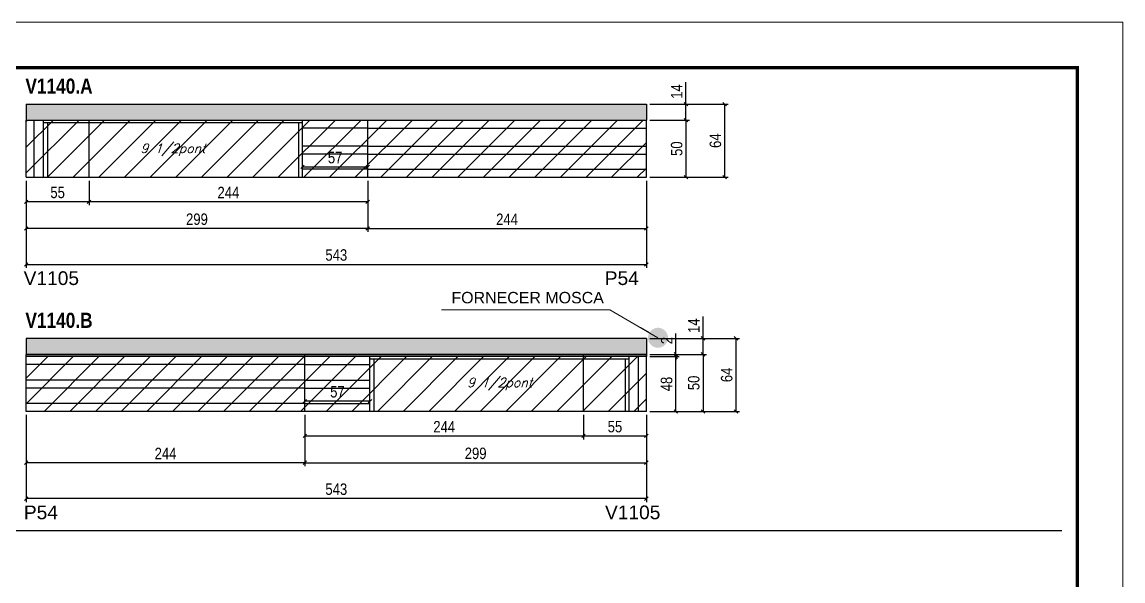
# Model space of a CAD drawing. Extents: x 3309 to 9563, y -2522 to 14608.
# Drawn here: x 7014 to 7978, y 7227 to 7716 of the extents above; entities that cross this region are included whole.
import ezdxf

# ---------------------------------------------------------------- set-up
doc = ezdxf.new("R2010")
doc.units = 0
doc.linetypes.add('DASHED', pattern=[0.75, 0.5, -0.25])
for name, color, linetype in [('5', 5, 'Continuous'), ('COTA', 241, 'Continuous'), ('NOMENCLATURA', 7, 'Continuous'), ('Painéis', 200, 'Continuous'), ('SARR_2.2x7', 40, 'Continuous'), ('SARR_3.5x7', 81, 'Continuous'), ('texto', 7, 'Continuous')]:
    doc.layers.add(name, color=color, linetype=linetype)
for name, color, linetype, lineweight in [('CARIMBO', 255, 'Continuous', 9), ('Folhas', 255, 'Continuous', 9), ('Hachura', 251, 'Continuous', 9), ('SARRAFO DE PRESSAO', 251, 'DASHED', 9)]:
    doc.layers.add(name, color=color, linetype=linetype, lineweight=lineweight)
doc.styles.add('ARIAL', font='arial.ttf')
doc.styles.add('COTA TECNICA', font='techl___.ttf', dxfattribs={"height": 10})
doc.styles.add('Romans', font='romans.shx')
doc.styles.get("Standard").update_dxf_attribs({"font": 'arial.ttf'})
doc.styles.add('TECNICA', font='techb___.ttf', dxfattribs={"height": 10})
doc.dimstyles.new('3x', dxfattribs={"dimtxt": 10, "dimasz": 5, "dimexe": 7, "dimexo": 5, "dimgap": 4, "dimtad": 1, "dimdec": 4, "dimlfac": 0.333333, "dimdsep": 46, "dimtxsty": 'Standard', "dimblk": 'DOT', "dimcen": 0.09, "dimclrd": 1, "dimclre": 1, "dimclrt": 2, "dimadec": 0, "dimazin": 2, "dimtfac": 1, "dimtdec": 4, "dimtmove": 0, "dimatfit": 3, "dimldrblk": 'DOT', "dimfxl": 1, "dimtolj": 1, "dimtzin": 0, "dimlwd": 9, "dimlwe": 9, "dimarcsym": 0})
doc.dimstyles.new('PAINEL', dxfattribs={"dimtxt": 10, "dimasz": 3, "dimexe": 3, "dimexo": 3, "dimgap": 3, "dimtad": 1, "dimdec": 1, "dimzin": 12, "dimdsep": 46, "dimtxsty": 'COTA TECNICA', "dimblk1": 'OBLIQUE', "dimblk2": 'OBLIQUE', "dimsah": 1, "dimcen": 0.9, "dimclrd": 4, "dimclre": 4, "dimclrt": 240, "dimadec": 1, "dimazin": 3, "dimtfac": 1, "dimtdec": 1, "dimtmove": 0, "dimatfit": 3, "dimfxl": 1, "dimtolj": 1, "dimtzin": 12, "dimarcsym": 0})

# ---------------------------------------------------------------- blocks, each defined once
blk = doc.blocks.new('9999999999')
at = {"layer": 'Folhas'}
blk.add_lwpolyline([(98138.98, 34190.21), (99623.98, 34190.21), (99623.98, 35240.21), (98138.98, 35240.21)], close=True, dxfattribs=at)
at = {"layer": 'Folhas', "color": 30, "const_width": 3}
blk.add_lwpolyline([(98213.98, 34230.21), (99583.98, 34230.21), (99583.98, 35200.21), (98213.98, 35200.21)], close=True, dxfattribs=at)
blk = doc.blocks.new('_Oblique')
at = {"color": 0, "linetype": 'ByBlock', "lineweight": -2}
blk.add_line((-0.5, -0.5), (0.5, 0.5), dxfattribs=at)
blk = doc.blocks.new('*D964')
at = {"layer": 'COTA', "color": 4, "linetype": 'ByBlock', "lineweight": -2, "transparency": 16777216}
for p, q in [((7017.56, 7372.48), (7017.56, 7327.63)), ((7261.56, 7372.48), (7261.56, 7327.63)), ((7261.56, 7330.63), (7017.56, 7330.63))]:
    blk.add_line(p, q, dxfattribs=at)
at = {"layer": 'Defpoints', "color": 0, "linetype": 'ByBlock', "transparency": 16777216}
for p in [(7017.56, 7375.48), (7261.56, 7375.48), (7017.56, 7330.63)]:
    blk.add_point(p, dxfattribs=at)
at = {"layer": 'COTA', "color": 4, "linetype": 'ByBlock', "lineweight": -2, "transparency": 16777216, "xscale": 3, "yscale": 3, "zscale": 3, "rotation": 180}
blk.add_blockref('_Oblique', (7017.56, 7330.63), dxfattribs=at)
at = {"layer": 'COTA', "color": 4, "linetype": 'ByBlock', "lineweight": -2, "transparency": 16777216, "xscale": 3, "yscale": 3, "zscale": 3}
blk.add_blockref('_Oblique', (7261.56, 7330.63), dxfattribs=at)
at = {"layer": 'COTA', "color": 240, "linetype": 'ByBlock', "transparency": 16777216, "insert": (7139.56, 7338.7), "char_height": 10, "attachment_point": 5, "style": 'COTA TECNICA'}
blk.add_mtext('\\A1;244', dxfattribs=at)
blk = doc.blocks.new('*D972')
at = {"layer": 'COTA', "color": 4, "linetype": 'ByBlock', "lineweight": -2, "transparency": 16777216}
for p, q in [((7017.56, 7372.48), (7017.56, 7296.15)), ((7560.56, 7372.48), (7560.56, 7296.15)), ((7560.56, 7299.15), (7017.56, 7299.15))]:
    blk.add_line(p, q, dxfattribs=at)
at = {"layer": 'Defpoints', "color": 0, "linetype": 'ByBlock', "transparency": 16777216}
for p in [(7017.56, 7375.48), (7560.56, 7375.48), (7017.56, 7299.15)]:
    blk.add_point(p, dxfattribs=at)
at = {"layer": 'COTA', "color": 4, "linetype": 'ByBlock', "lineweight": -2, "transparency": 16777216, "xscale": 3, "yscale": 3, "zscale": 3, "rotation": 180}
blk.add_blockref('_Oblique', (7017.56, 7299.15), dxfattribs=at)
at = {"layer": 'COTA', "color": 4, "linetype": 'ByBlock', "lineweight": -2, "transparency": 16777216, "xscale": 3, "yscale": 3, "zscale": 3}
blk.add_blockref('_Oblique', (7560.56, 7299.15), dxfattribs=at)
at = {"layer": 'COTA', "color": 240, "linetype": 'ByBlock', "transparency": 16777216, "insert": (7289.06, 7307.37), "char_height": 10, "attachment_point": 5, "style": 'COTA TECNICA'}
blk.add_mtext('\\A1;543', dxfattribs=at)
blk = doc.blocks.new('*D965')
at = {"layer": 'COTA', "color": 4, "lineweight": -2, "transparency": 16777216}
for p, q in [((7261.56, 7372.48), (7261.56, 7327.63)), ((7560.56, 7372.48), (7560.56, 7327.63)), ((7261.56, 7330.63), (7560.56, 7330.63))]:
    blk.add_line(p, q, dxfattribs=at)
at = {"layer": 'Defpoints', "color": 0, "transparency": 16777216}
for p in [(7261.56, 7375.48, 0), (7560.56, 7375.48, 0), (7560.56, 7330.63)]:
    blk.add_point(p, dxfattribs=at)
at = {"layer": 'COTA', "color": 4, "lineweight": -2, "transparency": 16777216, "xscale": 3, "yscale": 3, "zscale": 3, "rotation": 180}
blk.add_blockref('_Oblique', (7261.56, 7330.63), dxfattribs=at)
at = {"layer": 'COTA', "color": 4, "lineweight": -2, "transparency": 16777216, "xscale": 3, "yscale": 3, "zscale": 3}
blk.add_blockref('_Oblique', (7560.56, 7330.63), dxfattribs=at)
at = {"layer": 'COTA', "color": 240, "transparency": 16777216, "insert": (7411.06, 7338.72), "char_height": 10, "attachment_point": 5, "style": 'COTA TECNICA'}
blk.add_mtext('\\A1;299', dxfattribs=at)
blk = doc.blocks.new('*D973')
at = {"layer": 'COTA', "color": 4, "lineweight": -2, "transparency": 16777216}
for p, q in [((7261.56, 7385.48), (7261.56, 7387.55)), ((7318.56, 7384.55), (7261.56, 7384.55)), ((7318.56, 7385.48), (7318.56, 7387.55))]:
    blk.add_line(p, q, dxfattribs=at)
at = {"layer": 'Defpoints', "color": 0, "transparency": 16777216}
for p in [(7261.56, 7384.55), (7261.56, 7382.48, 0), (7318.56, 7382.48, 0)]:
    blk.add_point(p, dxfattribs=at)
at = {"layer": 'COTA', "color": 4, "lineweight": -2, "transparency": 16777216, "xscale": 3, "yscale": 3, "zscale": 3, "rotation": 180}
blk.add_blockref('_Oblique', (7261.56, 7384.55), dxfattribs=at)
at = {"layer": 'COTA', "color": 4, "lineweight": -2, "transparency": 16777216, "xscale": 3, "yscale": 3, "zscale": 3}
blk.add_blockref('_Oblique', (7318.56, 7384.55), dxfattribs=at)
at = {"layer": 'COTA', "color": 240, "transparency": 16777216, "insert": (7290.06, 7392.66), "char_height": 10, "attachment_point": 5, "style": 'COTA TECNICA'}
blk.add_mtext('\\A1;57', dxfattribs=at)
blk = doc.blocks.new('*D974')
at = {"layer": 'COTA', "color": 4, "lineweight": -2, "transparency": 16777216}
for p, q in [((7261.56, 7372.48), (7261.56, 7351.04)), ((7505.56, 7372.48), (7505.56, 7351.04)), ((7261.56, 7354.04), (7505.56, 7354.04))]:
    blk.add_line(p, q, dxfattribs=at)
at = {"layer": 'Defpoints', "color": 0, "transparency": 16777216}
for p in [(7261.56, 7375.48), (7505.56, 7375.48), (7505.56, 7354.04)]:
    blk.add_point(p, dxfattribs=at)
at = {"layer": 'COTA', "color": 4, "lineweight": -2, "transparency": 16777216, "xscale": 3, "yscale": 3, "zscale": 3, "rotation": 180}
blk.add_blockref('_Oblique', (7261.56, 7354.04), dxfattribs=at)
at = {"layer": 'COTA', "color": 4, "lineweight": -2, "transparency": 16777216, "xscale": 3, "yscale": 3, "zscale": 3}
blk.add_blockref('_Oblique', (7505.56, 7354.04), dxfattribs=at)
at = {"layer": 'COTA', "color": 240, "transparency": 16777216, "insert": (7383.56, 7362.12), "char_height": 10, "attachment_point": 5, "style": 'COTA TECNICA'}
blk.add_mtext('\\A1;244', dxfattribs=at)
blk = doc.blocks.new('*D975')
at = {"layer": 'COTA', "color": 4, "lineweight": -2, "transparency": 16777216}
for p, q in [((7505.56, 7372.48), (7505.56, 7351.04)), ((7560.56, 7372.48), (7560.56, 7351.04)), ((7505.56, 7354.04), (7560.56, 7354.04))]:
    blk.add_line(p, q, dxfattribs=at)
at = {"layer": 'Defpoints', "color": 0, "transparency": 16777216}
for p in [(7505.56, 7375.48), (7560.56, 7375.48), (7560.56, 7354.04)]:
    blk.add_point(p, dxfattribs=at)
at = {"layer": 'COTA', "color": 4, "lineweight": -2, "transparency": 16777216, "xscale": 3, "yscale": 3, "zscale": 3, "rotation": 180}
blk.add_blockref('_Oblique', (7505.56, 7354.04), dxfattribs=at)
at = {"layer": 'COTA', "color": 4, "lineweight": -2, "transparency": 16777216, "xscale": 3, "yscale": 3, "zscale": 3}
blk.add_blockref('_Oblique', (7560.56, 7354.04), dxfattribs=at)
at = {"layer": 'COTA', "color": 240, "transparency": 16777216, "insert": (7533.06, 7362.15), "char_height": 10, "attachment_point": 5, "style": 'COTA TECNICA'}
blk.add_mtext('\\A1;55', dxfattribs=at)
blk = doc.blocks.new('*D976')
at = {"layer": 'COTA', "color": 4, "lineweight": -2, "transparency": 16777216}
for p, q in [((7563.56, 7425.48), (7613.18, 7425.48)), ((7610.18, 7425.48), (7610.18, 7375.48)), ((7563.56, 7375.48), (7613.18, 7375.48))]:
    blk.add_line(p, q, dxfattribs=at)
at = {"layer": 'Defpoints', "color": 0, "transparency": 16777216}
for p in [(7560.56, 7425.48), (7560.56, 7375.48), (7610.18, 7375.48)]:
    blk.add_point(p, dxfattribs=at)
at = {"layer": 'COTA', "color": 4, "lineweight": -2, "transparency": 16777216, "xscale": 3, "yscale": 3, "zscale": 3}
for p, rotation in [((7610.18, 7425.48), 90), ((7610.18, 7375.48), 270)]:
    blk.add_blockref('_Oblique', p, dxfattribs=dict(at, rotation=rotation))
at = {"layer": 'COTA', "color": 240, "transparency": 16777216, "insert": (7602.07, 7400.48), "char_height": 10, "attachment_point": 5, "rotation": 90, "style": 'COTA TECNICA'}
blk.add_mtext('\\A1;50', dxfattribs=at)
blk = doc.blocks.new('*D977')
at = {"layer": 'COTA', "color": 4, "lineweight": -2, "transparency": 16777216}
for p, q in [((7610.18, 7439.48), (7610.18, 7458.6)), ((7563.56, 7439.48), (7613.18, 7439.48)), ((7610.18, 7425.48), (7610.18, 7439.48)), ((7563.56, 7425.48), (7613.18, 7425.48))]:
    blk.add_line(p, q, dxfattribs=at)
at = {"layer": 'Defpoints', "color": 0, "transparency": 16777216}
for p in [(7560.56, 7439.48), (7610.18, 7439.48), (7560.56, 7425.48)]:
    blk.add_point(p, dxfattribs=at)
at = {"layer": 'COTA', "color": 4, "lineweight": -2, "transparency": 16777216, "xscale": 3, "yscale": 3, "zscale": 3}
for p, rotation in [((7610.18, 7439.48), 90), ((7610.18, 7425.48), 270)]:
    blk.add_blockref('_Oblique', p, dxfattribs=dict(at, rotation=rotation))
at = {"layer": 'COTA', "color": 240, "transparency": 16777216, "insert": (7602.1, 7450.54), "char_height": 10, "attachment_point": 5, "rotation": 90, "style": 'COTA TECNICA'}
blk.add_mtext('\\A1;14', dxfattribs=at)
blk = doc.blocks.new('*D978')
at = {"layer": 'COTA', "color": 4, "lineweight": -2, "transparency": 16777216}
for p, q in [((7563.56, 7439.48), (7642.04, 7439.48)), ((7639.04, 7375.48), (7639.04, 7439.48)), ((7563.56, 7375.48), (7642.04, 7375.48))]:
    blk.add_line(p, q, dxfattribs=at)
at = {"layer": 'Defpoints', "color": 0, "transparency": 16777216}
for p in [(7560.56, 7439.48), (7639.04, 7439.48), (7560.56, 7375.48)]:
    blk.add_point(p, dxfattribs=at)
at = {"layer": 'COTA', "color": 4, "lineweight": -2, "transparency": 16777216, "xscale": 3, "yscale": 3, "zscale": 3}
for p, rotation in [((7639.04, 7439.48), 90), ((7639.04, 7375.48), 270)]:
    blk.add_blockref('_Oblique', p, dxfattribs=dict(at, rotation=rotation))
at = {"layer": 'COTA', "color": 240, "transparency": 16777216, "insert": (7630.93, 7407.48), "char_height": 10, "attachment_point": 5, "rotation": 90, "style": 'COTA TECNICA'}
blk.add_mtext('\\A1;64', dxfattribs=at)
blk = doc.blocks.new('*D966')
at = {"layer": 'COTA', "color": 4, "linetype": 'ByBlock', "lineweight": -2, "transparency": 16777216}
for p, q in [((7316.56, 7577.52), (7316.56, 7532.66)), ((7560.56, 7577.52), (7560.56, 7532.66)), ((7316.56, 7535.66), (7560.56, 7535.66))]:
    blk.add_line(p, q, dxfattribs=at)
at = {"layer": 'Defpoints', "color": 0, "linetype": 'ByBlock', "transparency": 16777216}
for p in [(7316.56, 7580.52), (7560.56, 7580.52), (7560.56, 7535.66)]:
    blk.add_point(p, dxfattribs=at)
at = {"layer": 'COTA', "color": 4, "linetype": 'ByBlock', "lineweight": -2, "transparency": 16777216, "xscale": 3, "yscale": 3, "zscale": 3, "rotation": 180}
blk.add_blockref('_Oblique', (7316.56, 7535.66), dxfattribs=at)
at = {"layer": 'COTA', "color": 4, "linetype": 'ByBlock', "lineweight": -2, "transparency": 16777216, "xscale": 3, "yscale": 3, "zscale": 3}
blk.add_blockref('_Oblique', (7560.56, 7535.66), dxfattribs=at)
at = {"layer": 'COTA', "color": 240, "linetype": 'ByBlock', "transparency": 16777216, "insert": (7438.56, 7543.73), "char_height": 10, "attachment_point": 5, "style": 'COTA TECNICA'}
blk.add_mtext('\\A1;244', dxfattribs=at)
blk = doc.blocks.new('*D967')
at = {"layer": 'COTA', "color": 4, "lineweight": -2, "transparency": 16777216}
for p, q in [((7017.56, 7577.52), (7017.56, 7532.66)), ((7316.56, 7577.52), (7316.56, 7532.66)), ((7316.56, 7535.66), (7017.56, 7535.66))]:
    blk.add_line(p, q, dxfattribs=at)
at = {"layer": 'Defpoints', "color": 0, "transparency": 16777216}
for p in [(7017.56, 7580.52, 0), (7316.56, 7580.52, 0), (7017.56, 7535.66)]:
    blk.add_point(p, dxfattribs=at)
at = {"layer": 'COTA', "color": 4, "lineweight": -2, "transparency": 16777216, "xscale": 3, "yscale": 3, "zscale": 3, "rotation": 180}
blk.add_blockref('_Oblique', (7017.56, 7535.66), dxfattribs=at)
at = {"layer": 'COTA', "color": 4, "lineweight": -2, "transparency": 16777216, "xscale": 3, "yscale": 3, "zscale": 3}
blk.add_blockref('_Oblique', (7316.56, 7535.66), dxfattribs=at)
at = {"layer": 'COTA', "color": 240, "transparency": 16777216, "insert": (7167.06, 7543.75), "char_height": 10, "attachment_point": 5, "style": 'COTA TECNICA'}
blk.add_mtext('\\A1;299', dxfattribs=at)
blk = doc.blocks.new('*D979')
at = {"layer": 'COTA', "color": 4, "lineweight": -2, "transparency": 16777216}
for p, q in [((7259.56, 7590.52), (7259.56, 7592.59)), ((7259.56, 7589.59), (7316.56, 7589.59)), ((7316.56, 7590.52), (7316.56, 7592.59))]:
    blk.add_line(p, q, dxfattribs=at)
at = {"layer": 'Defpoints', "color": 0, "transparency": 16777216}
for p in [(7259.56, 7587.52, 0), (7316.56, 7589.59), (7316.56, 7587.52, 0)]:
    blk.add_point(p, dxfattribs=at)
at = {"layer": 'COTA', "color": 4, "lineweight": -2, "transparency": 16777216, "xscale": 3, "yscale": 3, "zscale": 3, "rotation": 180}
blk.add_blockref('_Oblique', (7259.56, 7589.59), dxfattribs=at)
at = {"layer": 'COTA', "color": 4, "lineweight": -2, "transparency": 16777216, "xscale": 3, "yscale": 3, "zscale": 3}
blk.add_blockref('_Oblique', (7316.56, 7589.59), dxfattribs=at)
at = {"layer": 'COTA', "color": 240, "transparency": 16777216, "insert": (7288.06, 7597.7), "char_height": 10, "attachment_point": 5, "style": 'COTA TECNICA'}
blk.add_mtext('\\A1;57', dxfattribs=at)
blk = doc.blocks.new('*D980')
at = {"layer": 'COTA', "color": 4, "lineweight": -2, "transparency": 16777216}
for p, q in [((7072.56, 7577.52), (7072.56, 7556.08)), ((7316.56, 7577.52), (7316.56, 7556.08)), ((7316.56, 7559.08), (7072.56, 7559.08))]:
    blk.add_line(p, q, dxfattribs=at)
at = {"layer": 'Defpoints', "color": 0, "transparency": 16777216}
for p in [(7072.56, 7580.52), (7316.56, 7580.52), (7072.56, 7559.08)]:
    blk.add_point(p, dxfattribs=at)
at = {"layer": 'COTA', "color": 4, "lineweight": -2, "transparency": 16777216, "xscale": 3, "yscale": 3, "zscale": 3, "rotation": 180}
blk.add_blockref('_Oblique', (7072.56, 7559.08), dxfattribs=at)
at = {"layer": 'COTA', "color": 4, "lineweight": -2, "transparency": 16777216, "xscale": 3, "yscale": 3, "zscale": 3}
blk.add_blockref('_Oblique', (7316.56, 7559.08), dxfattribs=at)
at = {"layer": 'COTA', "color": 240, "transparency": 16777216, "insert": (7194.56, 7567.15), "char_height": 10, "attachment_point": 5, "style": 'COTA TECNICA'}
blk.add_mtext('\\A1;244', dxfattribs=at)
blk = doc.blocks.new('*D981')
at = {"layer": 'COTA', "color": 4, "lineweight": -2, "transparency": 16777216}
for p, q in [((7017.56, 7577.52), (7017.56, 7556.08)), ((7072.56, 7577.52), (7072.56, 7556.08)), ((7072.56, 7559.08), (7017.56, 7559.08))]:
    blk.add_line(p, q, dxfattribs=at)
at = {"layer": 'Defpoints', "color": 0, "transparency": 16777216}
for p in [(7017.56, 7580.52), (7072.56, 7580.52), (7017.56, 7559.08)]:
    blk.add_point(p, dxfattribs=at)
at = {"layer": 'COTA', "color": 4, "lineweight": -2, "transparency": 16777216, "xscale": 3, "yscale": 3, "zscale": 3, "rotation": 180}
blk.add_blockref('_Oblique', (7017.56, 7559.08), dxfattribs=at)
at = {"layer": 'COTA', "color": 4, "lineweight": -2, "transparency": 16777216, "xscale": 3, "yscale": 3, "zscale": 3}
blk.add_blockref('_Oblique', (7072.56, 7559.08), dxfattribs=at)
at = {"layer": 'COTA', "color": 240, "transparency": 16777216, "insert": (7045.06, 7567.19), "char_height": 10, "attachment_point": 5, "style": 'COTA TECNICA'}
blk.add_mtext('\\A1;55', dxfattribs=at)
blk = doc.blocks.new('*D968')
at = {"layer": 'COTA', "color": 4, "lineweight": -2, "transparency": 16777216}
for p, q in [((7563.56, 7630.52), (7598.24, 7630.52)), ((7595.24, 7630.52), (7595.24, 7580.52)), ((7563.56, 7580.52), (7598.24, 7580.52))]:
    blk.add_line(p, q, dxfattribs=at)
at = {"layer": 'Defpoints', "color": 0, "transparency": 16777216}
for p in [(7560.56, 7630.52), (7560.56, 7580.52), (7595.24, 7580.52)]:
    blk.add_point(p, dxfattribs=at)
at = {"layer": 'COTA', "color": 4, "lineweight": -2, "transparency": 16777216, "xscale": 3, "yscale": 3, "zscale": 3}
for p, rotation in [((7595.24, 7630.52), 90), ((7595.24, 7580.52), 270)]:
    blk.add_blockref('_Oblique', p, dxfattribs=dict(at, rotation=rotation))
at = {"layer": 'COTA', "color": 240, "transparency": 16777216, "insert": (7587.13, 7605.52), "char_height": 10, "attachment_point": 5, "rotation": 90, "style": 'COTA TECNICA'}
blk.add_mtext('\\A1;50', dxfattribs=at)
blk = doc.blocks.new('*D969')
at = {"layer": 'COTA', "color": 4, "lineweight": -2, "transparency": 16777216}
for p, q in [((7595.24, 7644.52), (7595.24, 7663.63)), ((7563.56, 7644.52), (7598.24, 7644.52)), ((7595.24, 7630.52), (7595.24, 7644.52)), ((7563.56, 7630.52), (7598.24, 7630.52))]:
    blk.add_line(p, q, dxfattribs=at)
at = {"layer": 'Defpoints', "color": 0, "transparency": 16777216}
for p in [(7560.56, 7644.52), (7595.24, 7644.52), (7560.56, 7630.52)]:
    blk.add_point(p, dxfattribs=at)
at = {"layer": 'COTA', "color": 4, "lineweight": -2, "transparency": 16777216, "xscale": 3, "yscale": 3, "zscale": 3}
for p, rotation in [((7595.24, 7644.52), 90), ((7595.24, 7630.52), 270)]:
    blk.add_blockref('_Oblique', p, dxfattribs=dict(at, rotation=rotation))
at = {"layer": 'COTA', "color": 240, "transparency": 16777216, "insert": (7587.17, 7655.58), "char_height": 10, "attachment_point": 5, "rotation": 90, "style": 'COTA TECNICA'}
blk.add_mtext('\\A1;14', dxfattribs=at)
blk = doc.blocks.new('*D970')
at = {"layer": 'COTA', "color": 4, "lineweight": -2, "transparency": 16777216}
for p, q in [((7563.56, 7644.52), (7632.14, 7644.52)), ((7629.14, 7580.52), (7629.14, 7644.52)), ((7563.56, 7580.52), (7632.14, 7580.52))]:
    blk.add_line(p, q, dxfattribs=at)
at = {"layer": 'Defpoints', "color": 0, "transparency": 16777216}
for p in [(7560.56, 7644.52), (7629.14, 7644.52), (7560.56, 7580.52)]:
    blk.add_point(p, dxfattribs=at)
at = {"layer": 'COTA', "color": 4, "lineweight": -2, "transparency": 16777216, "xscale": 3, "yscale": 3, "zscale": 3}
for p, rotation in [((7629.14, 7644.52), 90), ((7629.14, 7580.52), 270)]:
    blk.add_blockref('_Oblique', p, dxfattribs=dict(at, rotation=rotation))
at = {"layer": 'COTA', "color": 240, "transparency": 16777216, "insert": (7621.03, 7612.52), "char_height": 10, "attachment_point": 5, "rotation": 90, "style": 'COTA TECNICA'}
blk.add_mtext('\\A1;64', dxfattribs=at)
blk = doc.blocks.new('*D982')
at = {"layer": 'COTA', "color": 4, "lineweight": -2, "transparency": 16777216}
for p, q in [((7017.56, 7577.52), (7017.56, 7501.18)), ((7560.56, 7577.52), (7560.56, 7501.18)), ((7017.56, 7504.18), (7560.56, 7504.18))]:
    blk.add_line(p, q, dxfattribs=at)
at = {"layer": 'Defpoints', "color": 0, "transparency": 16777216}
for p in [(7017.56, 7580.52), (7560.56, 7580.52), (7560.56, 7504.18)]:
    blk.add_point(p, dxfattribs=at)
at = {"layer": 'COTA', "color": 4, "lineweight": -2, "transparency": 16777216, "xscale": 3, "yscale": 3, "zscale": 3, "rotation": 180}
blk.add_blockref('_Oblique', (7017.56, 7504.18), dxfattribs=at)
at = {"layer": 'COTA', "color": 4, "lineweight": -2, "transparency": 16777216, "xscale": 3, "yscale": 3, "zscale": 3}
blk.add_blockref('_Oblique', (7560.56, 7504.18), dxfattribs=at)
at = {"layer": 'COTA', "color": 240, "transparency": 16777216, "insert": (7289.06, 7512.4), "char_height": 10, "attachment_point": 5, "style": 'COTA TECNICA'}
blk.add_mtext('\\A1;543', dxfattribs=at)
blk = doc.blocks.new('*D983')
at = {"layer": 'COTA', "color": 4, "lineweight": -2, "transparency": 16777216}
for p, q in [((7563.56, 7423.48), (7589.36, 7423.48)), ((7586.36, 7375.48), (7586.36, 7423.48)), ((7563.56, 7375.48), (7589.36, 7375.48))]:
    blk.add_line(p, q, dxfattribs=at)
at = {"layer": 'Defpoints', "color": 0, "transparency": 16777216}
for p in [(7560.56, 7423.48), (7586.36, 7423.48), (7560.56, 7375.48)]:
    blk.add_point(p, dxfattribs=at)
at = {"layer": 'COTA', "color": 4, "lineweight": -2, "transparency": 16777216, "xscale": 3, "yscale": 3, "zscale": 3}
for p, rotation in [((7586.36, 7423.48), 90), ((7586.36, 7375.48), 270)]:
    blk.add_blockref('_Oblique', p, dxfattribs=dict(at, rotation=rotation))
at = {"layer": 'COTA', "color": 240, "transparency": 16777216, "insert": (7578.27, 7399.48), "char_height": 10, "attachment_point": 5, "rotation": 90, "style": 'COTA TECNICA'}
blk.add_mtext('\\A1;48', dxfattribs=at)
blk = doc.blocks.new('*D984')
at = {"layer": 'COTA', "color": 4, "lineweight": -2, "transparency": 16777216}
for p, q in [((7586.36, 7425.48), (7586.36, 7443.59)), ((7563.56, 7425.48), (7589.36, 7425.48)), ((7563.56, 7423.48), (7589.36, 7423.48)), ((7586.36, 7423.48), (7586.36, 7425.48)), ((7586.36, 7423.48), (7586.36, 7420.48))]:
    blk.add_line(p, q, dxfattribs=at)
at = {"layer": 'Defpoints', "color": 0, "transparency": 16777216}
for p in [(7560.56, 7425.48), (7560.56, 7423.48), (7586.36, 7425.48)]:
    blk.add_point(p, dxfattribs=at)
at = {"layer": 'COTA', "color": 4, "lineweight": -2, "transparency": 16777216, "xscale": 3, "yscale": 3, "zscale": 3}
for p, rotation in [((7586.36, 7425.48), 270), ((7586.36, 7423.48), 90)]:
    blk.add_blockref('_Oblique', p, dxfattribs=dict(at, rotation=rotation))
at = {"layer": 'COTA', "color": 240, "transparency": 16777216, "insert": (7578.36, 7437.54), "char_height": 10, "attachment_point": 5, "rotation": 90, "style": 'COTA TECNICA'}
blk.add_mtext('\\A1;2', dxfattribs=at)
blk = doc.blocks.new('_Dot')
at = {"color": 0, "linetype": 'ByBlock', "lineweight": -2}
blk.add_line((-0.5, 0), (-1, 0), dxfattribs=at)
at = {"color": 0, "linetype": 'ByBlock', "const_width": 0.5}
blk.add_lwpolyline([(-0.25, 0, 1), (0.25, 0, 1)], format="xyb", close=True, dxfattribs=at)

msp = doc.modelspace()

# ---------------------------------------------------------------- hatches: boundary and pattern name
at = {"layer": 'COTA'}
h = msp.add_hatch(dxfattribs=at)
h.set_pattern_fill('AR-CONC', color=256, scale=0.03)
h.set_pattern_definition([(50, (-13.5, -750.801), (5.46554, -0.4781726), [0.5715, -6.2865]), (355, (-13.5, -750.801), (-1.0573026, 5.7317054), [0.4572, -5.0292175]), (100.451445, (-13.0445, -750.841), (4.4082374, 5.2535326), [0.4857003, -5.3427073]), (46.1842, (-13.5, -749.277), (8.1323712, -1.26127), [0.85725, -9.42975]), (96.63556, (-12.822, -749.382), (7.122124, 7.422784), [0.728551, -8.014068]), (351.18415, (-13.5, -749.277), (7.122124, 7.422784), [0.685799, -7.543792]), (21, (-12.738, -749.658), (4.5484317, -3.067956), [0.5715, -6.2865]), (326, (-12.738, -749.658), (1.8540609, 5.525639), [0.4572, -5.0292]), (71.451445, (-12.359, -749.9137), (6.4024926, 2.457683), [0.4857003, -5.342698]), (37.5, (-13.5, -750.801), (0.0926581, 2.53665117), [0, -4.96824, 0, -5.1054, 0, -5.04825]), (7.5, (-13.5, -750.801), (2.0045899, 3.00541724), [0, -2.91084, 0, -4.85394, 0, -1.92405]), (327.5, (-15.1993, -750.801), (4.06771786, -0.17186232), [0, -1.905, 0, -5.9436, 0, -7.8867]), (317.5, (-15.9613, -750.801), (4.4438754, 0.7627947), [0, -2.4765, 0, -3.94716, 0, -5.6007])])
h.paths.add_polyline_path([(7560.56, 7630.52), (7560.56, 7644.52), (7017.56, 7644.52), (7017.56, 7630.52)])
h = msp.add_hatch(dxfattribs=at)
h.set_pattern_fill('AR-CONC', color=256, scale=0.03)
h.set_pattern_definition([(50, (-13.5, -955.8344), (5.46554, -0.4781726), [0.5715, -6.2865]), (355, (-13.5, -955.8344), (-1.0573026, 5.7317054), [0.4572, -5.0292175]), (100.451445, (-13.0445, -955.874), (4.4082374, 5.2535326), [0.4857003, -5.3427073]), (46.1842, (-13.5, -954.3104), (8.1323712, -1.26127), [0.85725, -9.42975]), (96.63556, (-12.822, -954.4155), (7.122124, 7.422784), [0.728551, -8.014068]), (351.18415, (-13.5, -954.31), (7.122124, 7.422784), [0.685799, -7.543792]), (21, (-12.738, -954.6914), (4.5484317, -3.067956), [0.5715, -6.2865]), (326, (-12.738, -954.6914), (1.8540609, 5.525639), [0.4572, -5.0292]), (71.451445, (-12.359, -954.947), (6.4024926, 2.457683), [0.4857003, -5.342698]), (37.5, (-13.5, -955.8344), (0.0926581, 2.53665117), [0, -4.96824, 0, -5.1054, 0, -5.04825]), (7.5, (-13.5, -955.8344), (2.0045899, 3.00541724), [0, -2.91084, 0, -4.85394, 0, -1.92405]), (327.5, (-15.1993, -955.8344), (4.06771786, -0.17186232), [0, -1.905, 0, -5.9436, 0, -7.8867]), (317.5, (-15.9613, -955.8344), (4.4438754, 0.7627947), [0, -2.4765, 0, -3.94716, 0, -5.6007])])
h.paths.add_polyline_path([(7560.56, 7425.48), (7560.56, 7439.48), (7017.56, 7439.48), (7017.56, 7425.48)])
at = {"layer": 'Hachura', "linetype": 'ByBlock'}
h = msp.add_hatch(dxfattribs=at)
h.set_pattern_fill('ANSI31', color=256, scale=5)
h.set_pattern_definition([(45, (-1598.5, 0.956), (-11.22532, 11.22532), [])])
h.paths.add_polyline_path([(7072.56, 7630.52), (7017.56, 7630.52), (7017.56, 7580.52), (7072.56, 7580.52)])
h.paths.add_polyline_path([(7316.56, 7580.52), (7316.56, 7630.52), (7072.56, 7630.52), (7072.56, 7580.52)])
h.paths.add_polyline_path([(7316.56, 7630.52), (7316.56, 7580.52), (7560.56, 7580.52), (7560.56, 7630.52)])
h.paths.add_polyline_path([(7560.56, 7375.48), (7560.56, 7423.48), (7505.56, 7423.48), (7505.56, 7375.48)])
h.paths.add_polyline_path([(7261.56, 7423.48), (7261.56, 7375.48), (7505.56, 7375.48), (7505.56, 7423.48)])
h.paths.add_polyline_path([(7017.56, 7423.48), (7017.56, 7375.48), (7261.56, 7375.48), (7261.56, 7423.48)])

# ---------------------------------------------------------------- linework, layer by layer
at = {"layer": 'COTA'}
for p, q in [((7017.56, 7644.52), (7017.56, 7630.52)), ((7017.56, 7644.52), (7560.56, 7644.52)), ((7560.56, 7644.52), (7560.56, 7630.52)), ((7560.56, 7439.48), (7017.56, 7439.48)), ((7017.56, 7439.48), (7017.56, 7425.48)), ((7560.56, 7439.48), (7560.56, 7425.48)), ((6554.37, 7271.31), (7924.37, 7271.31))]:
    msp.add_line(p, q, dxfattribs=at)
at = {"layer": 'Painéis', "linetype": 'ByBlock'}
for p, q in [((7017.56, 7630.52), (7560.56, 7630.52)), ((7017.56, 7580.52), (7017.56, 7630.52)), ((7072.56, 7580.52), (7072.56, 7630.52)), ((7316.56, 7580.52), (7316.56, 7630.52)), ((7560.56, 7580.52), (7560.56, 7630.52)), ((7017.56, 7580.52), (7560.56, 7580.52)), ((7560.56, 7425.48), (7017.56, 7425.48)), ((7017.56, 7375.48), (7017.56, 7425.48)), ((7261.56, 7375.48), (7261.56, 7425.48)), ((7505.56, 7375.48), (7505.56, 7425.48)), ((7560.56, 7375.48), (7560.56, 7425.48)), ((7560.56, 7375.48), (7017.56, 7375.48))]:
    msp.add_line(p, q, dxfattribs=at)
at = {"layer": 'Painéis', "linetype": 'ByBlock', "elevation": 0}
msp.add_lwpolyline([(7560.56, 7423.48), (7017.56, 7423.48), (7017.56, 7425.48), (7560.56, 7425.48)], close=True, dxfattribs=at)
at = {"layer": 'SARR_2.2x7', "linetype": 'Continuous'}
for p, q in [((7024.56, 7580.52), (7024.56, 7630.52)), ((7032.56, 7628.32), (7259.56, 7628.32)), ((7316.56, 7623.52), (7259.56, 7623.52)), ((7316.56, 7623.52), (7560.56, 7623.52)), ((7316.56, 7607.85), (7259.56, 7607.85)), ((7316.56, 7607.85), (7560.56, 7607.85)), ((7316.56, 7600.85), (7259.56, 7600.85)), ((7316.56, 7600.85), (7560.56, 7600.85)), ((7316.56, 7587.52), (7259.56, 7587.52)), ((7316.56, 7587.52), (7560.56, 7587.52)), ((7553.56, 7375.48), (7553.56, 7423.48)), ((7261.56, 7416.48), (7017.56, 7416.48)), ((7261.56, 7416.48), (7318.56, 7416.48)), ((7545.56, 7421.28), (7318.56, 7421.28)), ((7261.56, 7402.81), (7017.56, 7402.81)), ((7261.56, 7395.81), (7017.56, 7395.81)), ((7261.56, 7402.81), (7318.56, 7402.81)), ((7261.56, 7395.81), (7318.56, 7395.81)), ((7261.56, 7382.48), (7017.56, 7382.48)), ((7261.56, 7382.48), (7318.56, 7382.48))]:
    msp.add_line(p, q, dxfattribs=at)
at = {"layer": 'SARR_3.5x7'}
for p, q in [((7032.56, 7580.52), (7032.56, 7630.52)), ((7036.06, 7628.32), (7036.06, 7580.52)), ((7256.06, 7628.32), (7256.06, 7580.52)), ((7259.56, 7580.52), (7259.56, 7630.52)), ((7318.56, 7375.48), (7318.56, 7423.48)), ((7545.56, 7375.48), (7545.56, 7423.48)), ((7322.06, 7421.28), (7322.06, 7375.48)), ((7542.06, 7421.28), (7542.06, 7375.48))]:
    msp.add_line(p, q, dxfattribs=at)

# ---------------------------------------------------------------- block references
at = {"layer": 'SARRAFO DE PRESSAO', "color": 6, "linetype": 'ByBlock'}
msp.add_blockref('9999999999', (-91646.11, -27523.8), dxfattribs=at)

# ---------------------------------------------------------------- texts
at = {"layer": '5', "linetype": 'Continuous'}
for s, rotation, p in [('V1105', 0.00004, (7015.33, 7486.17)), ('P54', 0.00004, (7524.13, 7486.17)), ('P54', 359.99996, (7015.53, 7281.14)), ('V1105', 359.99996, (7524.34, 7281.14))]:
    msp.add_text(s, height=12, rotation=rotation, dxfattribs=at).set_placement(p)
at = {"layer": 'CARIMBO', "style": 'ARIAL'}
msp.add_text('FORNECER MOSCA', height=10, dxfattribs=at).set_placement((7389.86, 7470.14, 0))
at = {"layer": 'NOMENCLATURA', "style": 'TECNICA'}
for s, p in [('V1140.A', (7016.85, 7653.7)), ('V1140.B', (7016.85, 7448.67))]:
    msp.add_text(s, height=13.2, dxfattribs=at).set_placement(p)
at = {"layer": 'texto', "color": 2, "char_height": 8, "attachment_point": 5, "style": 'Romans'}
for insert in [(7146.06, 7604.52), (7432.06, 7399.48)]:
    msp.add_mtext('{\\Q19;\\C256;9 1/2pont}', dxfattribs=dict(at, insert=insert))

# ---------------------------------------------------------------- dimensions: what is measured, and where the dimension line sits
at = {"layer": 'COTA'}
for base, p1, p2, angle, picture, middle in [((7595.24, 7644.52), (7560.56, 7630.52), (7560.56, 7644.52), 90, '*D969', (7587.17, 7655.58)), ((7629.14, 7644.52), (7560.56, 7580.52), (7560.56, 7644.52), 90, '*D970', (7621.03, 7612.52)), ((7595.24, 7580.52), (7560.56, 7630.52), (7560.56, 7580.52), 90, '*D968', (7587.13, 7605.52)), ((7316.56, 7589.59, 0), (7259.56, 7587.52), (7316.56, 7587.52), 180, '*D979', (7288.06, 7597.7, 0)), ((7017.56, 7535.66, 0), (7316.56, 7580.52), (7017.56, 7580.52), 180, '*D967', (7167.06, 7543.75, 0)), ((7072.56, 7559.08), (7316.56, 7580.52), (7072.56, 7580.52), 180, '*D980', (7194.56, 7567.15)), ((7610.18, 7439.48), (7560.56, 7425.48), (7560.56, 7439.48), 90, '*D977', (7602.1, 7450.54)), ((7586.36, 7425.48), (7560.56, 7423.48), (7560.56, 7425.48), 90, '*D984', (7578.36, 7437.54)), ((7639.04, 7439.48), (7560.56, 7375.48), (7560.56, 7439.48), 90, '*D978', (7630.93, 7407.48)), ((7610.18, 7375.48), (7560.56, 7425.48), (7560.56, 7375.48), 90, '*D976', (7602.07, 7400.48)), ((7586.36, 7423.48), (7560.56, 7375.48), (7560.56, 7423.48), 90, '*D983', (7578.27, 7399.48))]:
    dim = msp.add_linear_dim(base=base, p1=p1, p2=p2, angle=angle, dimstyle='PAINEL', dxfattribs=at)
    dim.commit()
    dim.dimension.update_dxf_attribs({"geometry": picture, "text_midpoint": middle})
dim = msp.add_linear_dim(base=(7017.56, 7559.08), p1=(7072.56, 7580.52), p2=(7017.56, 7580.52), angle=180, dimstyle='PAINEL', override={"dimtmove": 1}, dxfattribs=at)
dim.commit()
dim.dimension.update_dxf_attribs({"geometry": '*D981', "text_midpoint": (7045.06, 7567.19)})
for base, p1, p2, picture, middle in [((7560.56, 7504.18), (7017.56, 7580.52), (7560.56, 7580.52), '*D982', (7289.06, 7512.4)), ((7261.56, 7384.55, 0), (7318.56, 7382.48), (7261.56, 7382.48), '*D973', (7290.06, 7392.66, 0)), ((7560.56, 7330.63, 0), (7261.56, 7375.48), (7560.56, 7375.48), '*D965', (7411.06, 7338.72, 0)), ((7505.56, 7354.04), (7261.56, 7375.48), (7505.56, 7375.48), '*D974', (7383.56, 7362.12))]:
    dim = msp.add_linear_dim(base=base, p1=p1, p2=p2, dimstyle='PAINEL', dxfattribs=at)
    dim.commit()
    dim.dimension.update_dxf_attribs({"geometry": picture, "text_midpoint": middle})
at = {"layer": 'COTA', "linetype": 'ByBlock'}
dim = msp.add_linear_dim(base=(7560.56, 7535.66), p1=(7316.56, 7580.52), p2=(7560.56, 7580.52), dimstyle='PAINEL', override={"dimtmove": 1}, dxfattribs=at)
dim.commit()
dim.dimension.update_dxf_attribs({"geometry": '*D966', "text_midpoint": (7438.56, 7543.73)})
dim = msp.add_linear_dim(base=(7017.56, 7330.63), p1=(7261.56, 7375.48), p2=(7017.56, 7375.48), angle=180, dimstyle='PAINEL', override={"dimtmove": 1}, dxfattribs=at)
dim.commit()
dim.dimension.update_dxf_attribs({"geometry": '*D964', "text_midpoint": (7139.56, 7338.7)})
dim = msp.add_linear_dim(base=(7017.56, 7299.15), p1=(7560.56, 7375.48), p2=(7017.56, 7375.48), angle=180, dimstyle='PAINEL', dxfattribs=at)
dim.commit()
dim.dimension.update_dxf_attribs({"geometry": '*D972', "text_midpoint": (7289.06, 7307.37)})
at = {"layer": 'COTA'}
dim = msp.add_linear_dim(base=(7560.56, 7354.04), p1=(7505.56, 7375.48), p2=(7560.56, 7375.48), dimstyle='PAINEL', override={"dimtmove": 1}, dxfattribs=at)
dim.commit()
dim.dimension.update_dxf_attribs({"geometry": '*D975', "text_midpoint": (7533.06, 7362.15)})

# ---------------------------------------------------------------- leaders
at = {"layer": 'Hachura'}
msp.add_leader([(7570.72, 7439.99, 0), (7528.6, 7464.42, 0), (7381.16, 7464.42, 0)], dimstyle='3x', override={"dimasz": 17.5, "dimgap": 4, "dimtad": 0}, dxfattribs=at)

doc.saveas('drawing.dxf')
